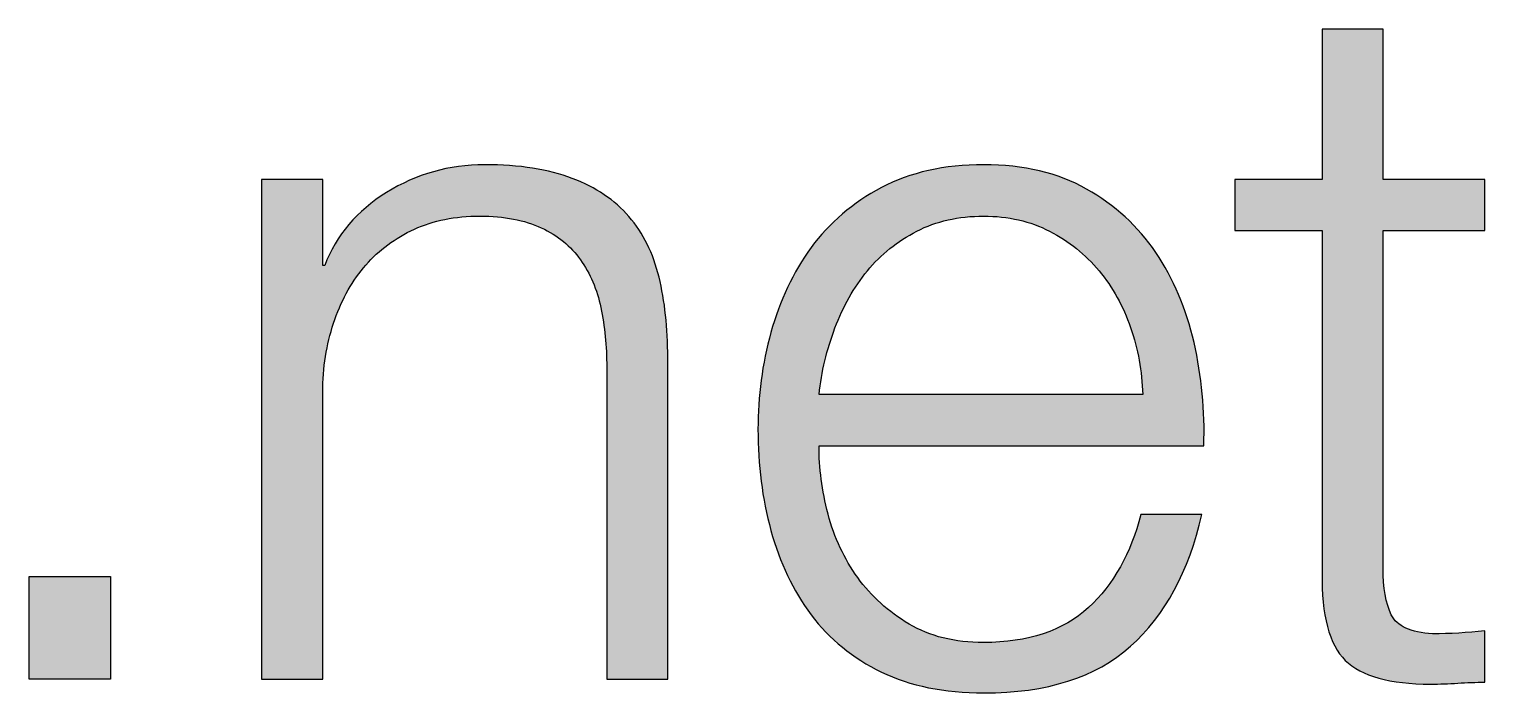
# Paper-space layout 'A3mask (portrait)' of a CAD drawing. Extents: x 0 to 277, y 0 to 394.
# Drawn here: x 222.898 to 225.752, y 21.496 to 22.798 of the extents above; entities that cross this region are included whole.
import ezdxf
from ezdxf.enums import TextEntityAlignment as Align

# ---------------------------------------------------------------- set-up
doc = ezdxf.new("R2010")
doc.units = 0
doc.layers.get('0').update_dxf_attribs({"linetype": 'CONTINUOUS'})
doc.layers.get('Defpoints').update_dxf_attribs({"linetype": 'CONTINUOUS'})
doc.layers.add('JPP_Mask', color=7, linetype='CONTINUOUS')
doc.styles.add('JPP', font='arial.ttf')

# ---------------------------------------------------------------- blocks, each defined once
blk = doc.blocks.new('A3mask (portrait)')
at = {"true_color": 0x004a91}
h = blk.add_hatch(color=154, dxfattribs=at)
edge = h.paths.add_edge_path()
edge.add_spline(control_points=[(225.7516, 22.4531), (225.7516, 22.4783), (225.7516, 22.5034), (225.7516, 22.5034), (225.7516, 22.5034), (225.7391, 22.5034), (225.7204, 22.5034)], knot_values=[18.749925, 18.749925, 18.749925, 18.749925, 19.249925, 19.249925, 19.249925, 19.5, 19.5, 19.5, 19.5], degree=3, periodic=0)
edge.add_spline(control_points=[(225.7204, 22.5034), (225.7017, 22.5034), (225.6767, 22.5034), (225.6518, 22.5034)], knot_values=[18.49993, 18.49993, 18.49993, 18.49993, 18.749925, 18.749925, 18.749925, 18.749925], degree=3, periodic=0)
edge.add_spline(control_points=[(225.6518, 22.5034), (225.6393, 22.5034), (225.6269, 22.5034), (225.6152, 22.5034)], knot_values=[18.374932, 18.374932, 18.374932, 18.374932, 18.49993, 18.49993, 18.49993, 18.49993], degree=3, periodic=0)
edge.add_spline(control_points=[(225.6152, 22.5034), (225.6035, 22.5034), (225.5926, 22.5034), (225.5832, 22.5034)], knot_values=[18.249935, 18.249935, 18.249935, 18.249935, 18.374932, 18.374932, 18.374932, 18.374932], degree=3, periodic=0)
edge.add_spline(control_points=[(225.5832, 22.5034), (225.5786, 22.5034), (225.5743, 22.5034), (225.5705, 22.5034)], knot_values=[18.187436, 18.187436, 18.187436, 18.187436, 18.249935, 18.249935, 18.249935, 18.249935], degree=3, periodic=0)
edge.add_spline(control_points=[(225.5705, 22.5034), (225.5667, 22.5034), (225.5634, 22.5034), (225.5607, 22.5034)], knot_values=[18.124938, 18.124938, 18.124938, 18.124938, 18.187436, 18.187436, 18.187436, 18.187436], degree=3, periodic=0)
edge.add_spline(control_points=[(225.5534, 22.5034), (225.5531, 22.5034), (225.5528, 22.5034), (225.5527, 22.5034)], knot_values=[18.031189, 18.031189, 18.031189, 18.031189, 18.046814, 18.046814, 18.046814, 18.046814], degree=3, periodic=0)
edge.add_spline(control_points=[(225.5527, 22.5034), (225.5526, 22.5034), (225.5525, 22.5034), (225.5524, 22.5034)], knot_values=[18.023377, 18.023377, 18.023377, 18.023377, 18.031189, 18.031189, 18.031189, 18.031189], degree=3, periodic=0)
edge.add_spline(control_points=[(225.5524, 22.5034), (225.5523, 22.5034), (225.5523, 22.5034), (225.5522, 22.5034)], knot_values=[18.015565, 18.015565, 18.015565, 18.015565, 18.023377, 18.023377, 18.023377, 18.023377], degree=3, periodic=0)
edge.add_spline(control_points=[(225.5522, 22.5034), (225.5522, 22.5034), (225.5522, 22.5034), (225.5522, 22.5034)], knot_values=[18.011659, 18.011659, 18.011659, 18.011659, 18.015565, 18.015565, 18.015565, 18.015565], degree=3, periodic=0)
edge.add_spline(control_points=[(225.5522, 22.5034), (225.5522, 22.5034), (225.5521, 22.5034), (225.5521, 22.5034)], knot_values=[18.007752, 18.007752, 18.007752, 18.007752, 18.011659, 18.011659, 18.011659, 18.011659], degree=3, periodic=0)
edge.add_spline(control_points=[(225.5521, 22.5034), (225.5521, 22.5034), (225.5521, 22.5034), (225.5521, 22.5034)], knot_values=[18.005799, 18.005799, 18.005799, 18.005799, 18.007752, 18.007752, 18.007752, 18.007752], degree=3, periodic=0)
edge.add_spline(control_points=[(225.5521, 22.5034), (225.5521, 22.5034), (225.5521, 22.5034), (225.5521, 22.5034)], knot_values=[18.003846, 18.003846, 18.003846, 18.003846, 18.005799, 18.005799, 18.005799, 18.005799], degree=3, periodic=0)
edge.add_spline(control_points=[(225.5521, 22.5034), (225.5521, 22.5034), (225.5521, 22.5034), (225.5521, 22.5034)], knot_values=[18.00287, 18.00287, 18.00287, 18.00287, 18.003846, 18.003846, 18.003846, 18.003846], degree=3, periodic=0)
edge.add_spline(control_points=[(225.5521, 22.5034), (225.5521, 22.5034), (225.5521, 22.5034), (225.5521, 22.5034)], knot_values=[18.001893, 18.001893, 18.001893, 18.001893, 18.00287, 18.00287, 18.00287, 18.00287], degree=3, periodic=0)
edge.add_spline(control_points=[(225.5521, 22.5034), (225.5521, 22.5034), (225.5521, 22.5034), (225.5521, 22.5034)], knot_values=[18.001405, 18.001405, 18.001405, 18.001405, 18.001893, 18.001893, 18.001893, 18.001893], degree=3, periodic=0)
edge.add_spline(control_points=[(225.5521, 22.5034), (225.5521, 22.5034), (225.5521, 22.5034), (225.5521, 22.5034), (225.5521, 22.5034), (225.5521, 22.5034), (225.5521, 22.5034)], knot_values=[17.99994, 17.99994, 17.99994, 17.99994, 18.001345, 18.001345, 18.001345, 18.001405, 18.001405, 18.001405, 18.001405], degree=3, periodic=0)
edge.add_spline(control_points=[(225.5521, 22.5034), (225.5521, 22.5034), (225.5521, 22.5219), (225.5521, 22.5495)], knot_values=[17.749945, 17.749945, 17.749945, 17.749945, 17.99994, 17.99994, 17.99994, 17.99994], degree=3, periodic=0)
edge.add_spline(control_points=[(225.5521, 22.5495), (225.5521, 22.5771), (225.5521, 22.6139), (225.5521, 22.6507)], knot_values=[17.49995, 17.49995, 17.49995, 17.49995, 17.749945, 17.749945, 17.749945, 17.749945], degree=3, periodic=0)
edge.add_spline(control_points=[(225.5521, 22.6507), (225.5521, 22.6692), (225.5521, 22.6876), (225.5521, 22.7048)], knot_values=[17.374952, 17.374952, 17.374952, 17.374952, 17.49995, 17.49995, 17.49995, 17.49995], degree=3, periodic=0)
edge.add_spline(control_points=[(225.5521, 22.7048), (225.5521, 22.7221), (225.5521, 22.7382), (225.5521, 22.752)], knot_values=[17.249955, 17.249955, 17.249955, 17.249955, 17.374952, 17.374952, 17.374952, 17.374952], degree=3, periodic=0)
edge.add_spline(control_points=[(225.5521, 22.752), (225.5521, 22.7589), (225.5521, 22.7652), (225.5521, 22.7708)], knot_values=[17.187456, 17.187456, 17.187456, 17.187456, 17.249955, 17.249955, 17.249955, 17.249955], degree=3, periodic=0)
edge.add_spline(control_points=[(225.5521, 22.7708), (225.5521, 22.7764), (225.5521, 22.7813), (225.5521, 22.7854)], knot_values=[17.124958, 17.124958, 17.124958, 17.124958, 17.187456, 17.187456, 17.187456, 17.187456], degree=3, periodic=0)
edge.add_spline(control_points=[(225.5521, 22.7854), (225.5521, 22.7874), (225.5521, 22.7892), (225.5521, 22.7907)], knot_values=[17.093708, 17.093708, 17.093708, 17.093708, 17.124958, 17.124958, 17.124958, 17.124958], degree=3, periodic=0)
edge.add_spline(control_points=[(225.5521, 22.798), (225.5521, 22.798), (225.5521, 22.798), (225.5521, 22.798), (225.5521, 22.798), (225.5521, 22.798), (225.5521, 22.798)], knot_values=[16.999959, 16.999959, 16.999959, 16.999959, 17, 17, 17, 17.000692, 17.000692, 17.000692, 17.000692], degree=3, periodic=0)
edge.add_spline(control_points=[(225.5521, 22.798), (225.5521, 22.798), (225.5446, 22.798), (225.5334, 22.798)], knot_values=[16.749965, 16.749965, 16.749965, 16.749965, 16.999959, 16.999959, 16.999959, 16.999959], degree=3, periodic=0)
edge.add_spline(control_points=[(225.5334, 22.798), (225.5222, 22.798), (225.5072, 22.798), (225.4922, 22.798)], knot_values=[16.49997, 16.49997, 16.49997, 16.49997, 16.749965, 16.749965, 16.749965, 16.749965], degree=3, periodic=0)
edge.add_spline(control_points=[(225.4922, 22.798), (225.4848, 22.798), (225.4773, 22.798), (225.4703, 22.798)], knot_values=[16.374972, 16.374972, 16.374972, 16.374972, 16.49997, 16.49997, 16.49997, 16.49997], degree=3, periodic=0)
edge.add_spline(control_points=[(225.4703, 22.798), (225.4633, 22.798), (225.4567, 22.798), (225.4511, 22.798)], knot_values=[16.249975, 16.249975, 16.249975, 16.249975, 16.374972, 16.374972, 16.374972, 16.374972], degree=3, periodic=0)
edge.add_spline(control_points=[(225.4511, 22.798), (225.4483, 22.798), (225.4457, 22.798), (225.4434, 22.798)], knot_values=[16.187476, 16.187476, 16.187476, 16.187476, 16.249975, 16.249975, 16.249975, 16.249975], degree=3, periodic=0)
edge.add_spline(control_points=[(225.4324, 22.798), (225.4324, 22.798), (225.4324, 22.798), (225.4324, 22.798), (225.4324, 22.798), (225.4324, 22.798), (225.4324, 22.798)], knot_values=[15.99998, 15.99998, 15.99998, 15.99998, 16, 16, 16, 16.001445, 16.001445, 16.001445, 16.001445], degree=3, periodic=0)
edge.add_spline(control_points=[(225.4324, 22.798), (225.4324, 22.798), (225.4324, 22.7244), (225.4324, 22.6507)], knot_values=[15.49999, 15.49999, 15.49999, 15.49999, 15.99998, 15.99998, 15.99998, 15.99998], degree=3, periodic=0)
edge.add_spline(control_points=[(225.4324, 22.6507), (225.4324, 22.5771), (225.4324, 22.5034), (225.4324, 22.5034), (225.4324, 22.5034), (225.4324, 22.5034), (225.4324, 22.5034)], knot_values=[14.999023, 14.999023, 14.999023, 14.999023, 15.499013, 15.499013, 15.499013, 15.49999, 15.49999, 15.49999, 15.49999], degree=3, periodic=0)
edge.add_spline(control_points=[(225.4251, 22.5034), (225.4227, 22.5034), (225.4199, 22.5034), (225.4166, 22.5034)], knot_values=[14.812504, 14.812504, 14.812504, 14.812504, 14.875002, 14.875002, 14.875002, 14.875002], degree=3, periodic=0)
edge.add_spline(control_points=[(225.4166, 22.5034), (225.4133, 22.5034), (225.4097, 22.5034), (225.4057, 22.5034)], knot_values=[14.750005, 14.750005, 14.750005, 14.750005, 14.812504, 14.812504, 14.812504, 14.812504], degree=3, periodic=0)
edge.add_spline(control_points=[(225.4057, 22.5034), (225.3976, 22.5034), (225.3883, 22.5034), (225.3782, 22.5034)], knot_values=[14.625008, 14.625008, 14.625008, 14.625008, 14.750005, 14.750005, 14.750005, 14.750005], degree=3, periodic=0)
edge.add_spline(control_points=[(225.3782, 22.5034), (225.3682, 22.5034), (225.3575, 22.5034), (225.3468, 22.5034)], knot_values=[14.50001, 14.50001, 14.50001, 14.50001, 14.625008, 14.625008, 14.625008, 14.625008], degree=3, periodic=0)
edge.add_spline(control_points=[(225.3468, 22.5034), (225.3254, 22.5034), (225.304, 22.5034), (225.288, 22.5034)], knot_values=[14.250015, 14.250015, 14.250015, 14.250015, 14.50001, 14.50001, 14.50001, 14.50001], degree=3, periodic=0)
edge.add_spline(control_points=[(225.288, 22.5034), (225.2719, 22.5034), (225.2612, 22.5034), (225.2612, 22.5034), (225.2612, 22.5034), (225.2612, 22.5034), (225.2612, 22.5034)], knot_values=[13.999043, 13.999043, 13.999043, 13.999043, 14.249058, 14.249058, 14.249058, 14.250015, 14.250015, 14.250015, 14.250015], degree=3, periodic=0)
edge.add_spline(control_points=[(225.2612, 22.4991), (225.2612, 22.4977), (225.2612, 22.4961), (225.2612, 22.4941)], knot_values=[13.812524, 13.812524, 13.812524, 13.812524, 13.875022, 13.875022, 13.875022, 13.875022], degree=3, periodic=0)
edge.add_spline(control_points=[(225.2612, 22.4877), (225.2612, 22.483), (225.2612, 22.4775), (225.2612, 22.4716)], knot_values=[13.625027, 13.625027, 13.625027, 13.625027, 13.750025, 13.750025, 13.750025, 13.750025], degree=3, periodic=0)
edge.add_spline(control_points=[(225.2612, 22.4716), (225.2612, 22.4657), (225.2612, 22.4594), (225.2612, 22.4531)], knot_values=[13.50003, 13.50003, 13.50003, 13.50003, 13.625027, 13.625027, 13.625027, 13.625027], degree=3, periodic=0)
edge.add_spline(control_points=[(225.2612, 22.4531), (225.2612, 22.4405), (225.2612, 22.4279), (225.2612, 22.4185)], knot_values=[13.250035, 13.250035, 13.250035, 13.250035, 13.50003, 13.50003, 13.50003, 13.50003], degree=3, periodic=0)
edge.add_spline(control_points=[(225.2612, 22.4185), (225.2612, 22.4091), (225.2612, 22.4028), (225.2612, 22.4028), (225.2612, 22.4028), (225.2612, 22.4028), (225.2612, 22.4028)], knot_values=[12.999063, 12.999063, 12.999063, 12.999063, 13.249098, 13.249098, 13.249098, 13.250035, 13.250035, 13.250035, 13.250035], degree=3, periodic=0)
edge.add_spline(control_points=[(225.2686, 22.4028), (225.2709, 22.4028), (225.2738, 22.4028), (225.277, 22.4028)], knot_values=[12.812544, 12.812544, 12.812544, 12.812544, 12.875042, 12.875042, 12.875042, 12.875042], degree=3, periodic=0)
edge.add_spline(control_points=[(225.277, 22.4028), (225.2803, 22.4028), (225.284, 22.4028), (225.288, 22.4028)], knot_values=[12.750045, 12.750045, 12.750045, 12.750045, 12.812544, 12.812544, 12.812544, 12.812544], degree=3, periodic=0)
edge.add_spline(control_points=[(225.288, 22.4028), (225.296, 22.4028), (225.3054, 22.4028), (225.3154, 22.4028)], knot_values=[12.625048, 12.625048, 12.625048, 12.625048, 12.750045, 12.750045, 12.750045, 12.750045], degree=3, periodic=0)
edge.add_spline(control_points=[(225.3154, 22.4028), (225.3254, 22.4028), (225.3361, 22.4028), (225.3468, 22.4028)], knot_values=[12.50005, 12.50005, 12.50005, 12.50005, 12.625048, 12.625048, 12.625048, 12.625048], degree=3, periodic=0)
edge.add_spline(control_points=[(225.3468, 22.4028), (225.3682, 22.4028), (225.3896, 22.4028), (225.4056, 22.4028)], knot_values=[12.250055, 12.250055, 12.250055, 12.250055, 12.50005, 12.50005, 12.50005, 12.50005], degree=3, periodic=0)
edge.add_spline(control_points=[(225.4056, 22.4028), (225.4217, 22.4028), (225.4324, 22.4028), (225.4324, 22.4028), (225.4324, 22.4028), (225.4324, 22.4028), (225.4324, 22.4028)], knot_values=[11.999572, 11.999572, 11.999572, 11.999572, 12.249627, 12.249627, 12.249627, 12.250055, 12.250055, 12.250055, 12.250055], degree=3, periodic=0)
edge.add_spline(control_points=[(225.4324, 22.3985), (225.4324, 22.3976), (225.4324, 22.3965), (225.4324, 22.3953)], knot_values=[11.937561, 11.937561, 11.937561, 11.937561, 11.953186, 11.953186, 11.953186, 11.953186], degree=3, periodic=0)
edge.add_spline(control_points=[(225.4324, 22.3953), (225.4324, 22.3928), (225.4324, 22.3898), (225.4324, 22.3862)], knot_values=[11.906312, 11.906312, 11.906312, 11.906312, 11.937561, 11.937561, 11.937561, 11.937561], degree=3, periodic=0)
edge.add_spline(control_points=[(225.4324, 22.3862), (225.4324, 22.3827), (225.4324, 22.3786), (225.4324, 22.374)], knot_values=[11.875062, 11.875062, 11.875062, 11.875062, 11.906312, 11.906312, 11.906312, 11.906312], degree=3, periodic=0)
edge.add_spline(control_points=[(225.4324, 22.374), (225.4324, 22.3648), (225.4324, 22.3537), (225.4324, 22.3409)], knot_values=[11.812564, 11.812564, 11.812564, 11.812564, 11.875062, 11.875062, 11.875062, 11.875062], degree=3, periodic=0)
edge.add_spline(control_points=[(225.4324, 22.3409), (225.4324, 22.3281), (225.4324, 22.3137), (225.4324, 22.298)], knot_values=[11.750065, 11.750065, 11.750065, 11.750065, 11.812564, 11.812564, 11.812564, 11.812564], degree=3, periodic=0)
edge.add_spline(control_points=[(225.4324, 22.298), (225.4324, 22.2666), (225.4324, 22.2299), (225.4324, 22.1906)], knot_values=[11.625068, 11.625068, 11.625068, 11.625068, 11.750065, 11.750065, 11.750065, 11.750065], degree=3, periodic=0)
edge.add_spline(control_points=[(225.4324, 22.1906), (225.4324, 22.1513), (225.4324, 22.1094), (225.4324, 22.0674)], knot_values=[11.50007, 11.50007, 11.50007, 11.50007, 11.625068, 11.625068, 11.625068, 11.625068], degree=3, periodic=0)
edge.add_spline(control_points=[(225.4324, 22.0674), (225.4324, 21.9836), (225.4324, 21.8998), (225.4324, 21.8369)], knot_values=[11.250075, 11.250075, 11.250075, 11.250075, 11.50007, 11.50007, 11.50007, 11.50007], degree=3, periodic=0)
edge.add_spline(control_points=[(225.4324, 21.8369), (225.4324, 21.7739), (225.4324, 21.732), (225.4324, 21.732), (225.431, 21.6485), (225.4463, 21.5912), (225.4779, 21.5601)], knot_values=[10, 10, 10, 10, 10.250075, 10.250075, 10.250075, 11.250075, 11.250075, 11.250075, 11.250075], degree=3, periodic=0)
edge.add_spline(control_points=[(225.4779, 21.5601), (225.5096, 21.529), (225.5653, 21.5135), (225.6451, 21.5135)], knot_values=[9, 9, 9, 9, 10, 10, 10, 10], degree=3, periodic=0)
edge.add_spline(control_points=[(225.6451, 21.5135), (225.663, 21.5135), (225.6806, 21.5142), (225.6984, 21.5153)], knot_values=[8, 8, 8, 8, 9, 9, 9, 9], degree=3, periodic=0)
edge.add_spline(control_points=[(225.6984, 21.5153), (225.7161, 21.5167), (225.7337, 21.5172), (225.7516, 21.5172)], knot_values=[7, 7, 7, 7, 8, 8, 8, 8], degree=3, periodic=0)
edge.add_spline(control_points=[(225.7516, 21.5172), (225.7516, 21.5172), (225.7516, 21.6181), (225.7516, 21.6181), (225.7172, 21.6142), (225.6831, 21.6123), (225.649, 21.6123)], knot_values=[5, 5, 5, 5, 6, 6, 6, 7, 7, 7, 7], degree=3, periodic=0)
edge.add_spline(control_points=[(225.649, 21.6123), (225.6059, 21.6149), (225.579, 21.6271), (225.5681, 21.6494)], knot_values=[4, 4, 4, 4, 5, 5, 5, 5], degree=3, periodic=0)
edge.add_spline(control_points=[(225.5681, 21.6494), (225.5574, 21.6714), (225.5521, 21.7023), (225.5521, 21.7415)], knot_values=[3, 3, 3, 3, 4, 4, 4, 4], degree=3, periodic=0)
edge.add_spline(control_points=[(225.5521, 21.7415), (225.5521, 21.7415), (225.5521, 22.4028), (225.5521, 22.4028), (225.5521, 22.4028), (225.602, 22.4028), (225.6518, 22.4028)], knot_values=[1.5, 1.5, 1.5, 1.5, 2.5, 2.5, 2.5, 3, 3, 3, 3], degree=3, periodic=0)
edge.add_spline(control_points=[(225.6518, 22.4028), (225.7017, 22.4028), (225.7516, 22.4028), (225.7516, 22.4028), (225.7516, 22.4028), (225.7516, 22.4279), (225.7516, 22.4531)], knot_values=[0.5, 0.5, 0.5, 0.5, 1, 1, 1, 1.5, 1.5, 1.5, 1.5], degree=3, periodic=0)
h = blk.add_hatch(color=154, dxfattribs=at)
edge = h.paths.add_edge_path()
edge.add_spline(control_points=[(223.4732, 22.0056), (223.4732, 22.0592), (223.4732, 22.095), (223.4732, 22.095), (223.4746, 22.143), (223.4824, 22.1878), (223.4971, 22.2288)], knot_values=[18, 18, 18, 18, 18.250035, 18.250035, 18.250035, 19.250035, 19.250035, 19.250035, 19.250035], degree=3, periodic=0)
edge.add_spline(control_points=[(223.4971, 22.2288), (223.5117, 22.2701), (223.5318, 22.3056), (223.5578, 22.3353), (223.5838, 22.365), (223.6153, 22.3884), (223.6529, 22.4056)], knot_values=[16, 16, 16, 16, 17, 17, 17, 18, 18, 18, 18], degree=3, periodic=0)
edge.add_spline(control_points=[(223.6529, 22.4056), (223.6903, 22.4227), (223.7329, 22.4313), (223.7812, 22.4313)], knot_values=[15, 15, 15, 15, 16, 16, 16, 16], degree=3, periodic=0)
edge.add_spline(control_points=[(223.7812, 22.4313), (223.8292, 22.4313), (223.8693, 22.4236), (223.9018, 22.4083)], knot_values=[14, 14, 14, 14, 15, 15, 15, 15], degree=3, periodic=0)
edge.add_spline(control_points=[(223.9018, 22.4083), (223.934, 22.3933), (223.9598, 22.3724), (223.9786, 22.3457)], knot_values=[13, 13, 13, 13, 14, 14, 14, 14], degree=3, periodic=0)
edge.add_spline(control_points=[(223.9786, 22.3457), (223.9976, 22.319), (224.011, 22.2877), (224.0187, 22.2518)], knot_values=[12, 12, 12, 12, 13, 13, 13, 13], degree=3, periodic=0)
edge.add_spline(control_points=[(224.0187, 22.2518), (224.0261, 22.2156), (224.0301, 22.1766), (224.0301, 22.1349)], knot_values=[11, 11, 11, 11, 12, 12, 12, 12], degree=3, periodic=0)
edge.add_spline(control_points=[(224.0301, 22.1349), (224.0301, 22.1349), (224.0301, 21.523), (224.0301, 21.523), (224.0301, 21.523), (224.06, 21.523), (224.0899, 21.523)], knot_values=[9.5, 9.5, 9.5, 9.5, 10.5, 10.5, 10.5, 11, 11, 11, 11], degree=3, periodic=0)
edge.add_spline(control_points=[(224.0899, 21.523), (224.1198, 21.523), (224.1497, 21.523), (224.1497, 21.523), (224.1497, 21.523), (224.1497, 21.6807), (224.1497, 21.8384)], knot_values=[8.5, 8.5, 8.5, 8.5, 9, 9, 9, 9.5, 9.5, 9.5, 9.5], degree=3, periodic=0)
edge.add_spline(control_points=[(224.1497, 21.8384), (224.1497, 21.9962), (224.1497, 22.1539), (224.1497, 22.1539), (224.1497, 22.2121), (224.1439, 22.2648), (224.1326, 22.3116), (224.1212, 22.3585), (224.1015, 22.3979), (224.0737, 22.4304)], knot_values=[6, 6, 6, 6, 6.5, 6.5, 6.5, 7.5, 7.5, 7.5, 8.5, 8.5, 8.5, 8.5], degree=3, periodic=0)
edge.add_spline(control_points=[(224.0737, 22.4304), (224.0458, 22.4626), (224.0087, 22.4877), (223.9626, 22.5053)], knot_values=[5, 5, 5, 5, 6, 6, 6, 6], degree=3, periodic=0)
edge.add_spline(control_points=[(223.9626, 22.5053), (223.9162, 22.5232), (223.8589, 22.532), (223.7905, 22.532)], knot_values=[4, 4, 4, 4, 5, 5, 5, 5], degree=3, periodic=0)
edge.add_spline(control_points=[(223.7905, 22.532), (223.7209, 22.532), (223.6569, 22.5139), (223.5986, 22.4777)], knot_values=[3, 3, 3, 3, 4, 4, 4, 4], degree=3, periodic=0)
edge.add_spline(control_points=[(223.5986, 22.4777), (223.5404, 22.4417), (223.4998, 22.394), (223.4771, 22.3343)], knot_values=[2, 2, 2, 2, 3, 3, 3, 3], degree=3, periodic=0)
edge.add_spline(control_points=[(223.4771, 22.3343), (223.4771, 22.3343), (223.4732, 22.3343), (223.4732, 22.3343)], knot_values=[1.00001, 1.00001, 1.00001, 1.00001, 2, 2, 2, 2], degree=3, periodic=0)
edge.add_spline(control_points=[(223.4732, 22.3343), (223.4732, 22.3343), (223.4732, 22.3766), (223.4732, 22.4189)], knot_values=[0.5, 0.5, 0.5, 0.5, 1, 1, 1, 1], degree=3, periodic=0)
edge.add_spline(control_points=[(223.4732, 22.4189), (223.4732, 22.4612), (223.4732, 22.5034), (223.4732, 22.5034), (223.4732, 22.5034), (223.4657, 22.5034), (223.4545, 22.5034)], knot_values=[22.749965, 22.749965, 22.749965, 22.749965, 23.249965, 23.249965, 23.249965, 23.5, 23.5, 23.5, 23.5], degree=3, periodic=0)
edge.add_spline(control_points=[(223.4545, 22.5034), (223.4432, 22.5034), (223.4283, 22.5034), (223.4133, 22.5034)], knot_values=[22.49997, 22.49997, 22.49997, 22.49997, 22.749965, 22.749965, 22.749965, 22.749965], degree=3, periodic=0)
edge.add_spline(control_points=[(223.4133, 22.5034), (223.4058, 22.5034), (223.3984, 22.5034), (223.3913, 22.5034)], knot_values=[22.374972, 22.374972, 22.374972, 22.374972, 22.49997, 22.49997, 22.49997, 22.49997], degree=3, periodic=0)
edge.add_spline(control_points=[(223.3913, 22.5034), (223.3843, 22.5034), (223.3778, 22.5034), (223.3722, 22.5034)], knot_values=[22.249975, 22.249975, 22.249975, 22.249975, 22.374972, 22.374972, 22.374972, 22.374972], degree=3, periodic=0)
edge.add_spline(control_points=[(223.3722, 22.5034), (223.3694, 22.5034), (223.3668, 22.5034), (223.3645, 22.5034)], knot_values=[22.187476, 22.187476, 22.187476, 22.187476, 22.249975, 22.249975, 22.249975, 22.249975], degree=3, periodic=0)
edge.add_spline(control_points=[(223.3535, 22.5034), (223.3535, 22.5034), (223.3535, 22.5034), (223.3535, 22.5034), (223.3535, 22.5034), (223.3535, 22.5034), (223.3535, 22.5034)], knot_values=[21.99998, 21.99998, 21.99998, 21.99998, 22, 22, 22, 22.001445, 22.001445, 22.001445, 22.001445], degree=3, periodic=0)
edge.add_spline(control_points=[(223.3535, 22.5034), (223.3535, 22.5034), (223.3535, 22.2583), (223.3535, 22.0132)], knot_values=[21.49999, 21.49999, 21.49999, 21.49999, 21.99998, 21.99998, 21.99998, 21.99998], degree=3, periodic=0)
edge.add_spline(control_points=[(223.3535, 22.0132), (223.3535, 21.7681), (223.3535, 21.523), (223.3535, 21.523), (223.3535, 21.523), (223.3535, 21.523), (223.3535, 21.523)], knot_values=[20.999023, 20.999023, 20.999023, 20.999023, 21.499013, 21.499013, 21.499013, 21.49999, 21.49999, 21.49999, 21.49999], degree=3, periodic=0)
edge.add_spline(control_points=[(223.3586, 21.523), (223.3603, 21.523), (223.3622, 21.523), (223.3645, 21.523)], knot_values=[20.812504, 20.812504, 20.812504, 20.812504, 20.875002, 20.875002, 20.875002, 20.875002], degree=3, periodic=0)
edge.add_spline(control_points=[(223.3645, 21.523), (223.3668, 21.523), (223.3694, 21.523), (223.3722, 21.523)], knot_values=[20.750005, 20.750005, 20.750005, 20.750005, 20.812504, 20.812504, 20.812504, 20.812504], degree=3, periodic=0)
edge.add_spline(control_points=[(223.3722, 21.523), (223.3778, 21.523), (223.3843, 21.523), (223.3913, 21.523)], knot_values=[20.625007, 20.625007, 20.625007, 20.625007, 20.750005, 20.750005, 20.750005, 20.750005], degree=3, periodic=0)
edge.add_spline(control_points=[(223.3913, 21.523), (223.3984, 21.523), (223.4058, 21.523), (223.4133, 21.523)], knot_values=[20.50001, 20.50001, 20.50001, 20.50001, 20.625007, 20.625007, 20.625007, 20.625007], degree=3, periodic=0)
edge.add_spline(control_points=[(223.4133, 21.523), (223.4283, 21.523), (223.4432, 21.523), (223.4545, 21.523)], knot_values=[20.250015, 20.250015, 20.250015, 20.250015, 20.50001, 20.50001, 20.50001, 20.50001], degree=3, periodic=0)
edge.add_spline(control_points=[(223.4545, 21.523), (223.4657, 21.523), (223.4732, 21.523), (223.4732, 21.523), (223.4732, 21.523), (223.4732, 21.523), (223.4732, 21.523)], knot_values=[19.999532, 19.999532, 19.999532, 19.999532, 20.249547, 20.249547, 20.249547, 20.250015, 20.250015, 20.250015, 20.250015], degree=3, periodic=0)
edge.add_spline(control_points=[(223.4732, 21.5294), (223.4732, 21.5315), (223.4732, 21.5341), (223.4732, 21.5371)], knot_values=[19.906272, 19.906272, 19.906272, 19.906272, 19.937521, 19.937521, 19.937521, 19.937521], degree=3, periodic=0)
edge.add_spline(control_points=[(223.4732, 21.5371), (223.4732, 21.5402), (223.4732, 21.5437), (223.4732, 21.5476)], knot_values=[19.875022, 19.875022, 19.875022, 19.875022, 19.906272, 19.906272, 19.906272, 19.906272], degree=3, periodic=0)
edge.add_spline(control_points=[(223.4732, 21.5476), (223.4732, 21.5554), (223.4732, 21.5649), (223.4732, 21.5758)], knot_values=[19.812524, 19.812524, 19.812524, 19.812524, 19.875022, 19.875022, 19.875022, 19.875022], degree=3, periodic=0)
edge.add_spline(control_points=[(223.4732, 21.5758), (223.4732, 21.5867), (223.4732, 21.599), (223.4732, 21.6124)], knot_values=[19.750025, 19.750025, 19.750025, 19.750025, 19.812524, 19.812524, 19.812524, 19.812524], degree=3, periodic=0)
edge.add_spline(control_points=[(223.4732, 21.6124), (223.4732, 21.6392), (223.4732, 21.6704), (223.4732, 21.704)], knot_values=[19.625028, 19.625028, 19.625028, 19.625028, 19.750025, 19.750025, 19.750025, 19.750025], degree=3, periodic=0)
edge.add_spline(control_points=[(223.4732, 21.704), (223.4732, 21.7375), (223.4732, 21.7732), (223.4732, 21.809)], knot_values=[19.50003, 19.50003, 19.50003, 19.50003, 19.625028, 19.625028, 19.625028, 19.625028], degree=3, periodic=0)
edge.add_spline(control_points=[(223.4732, 21.809), (223.4732, 21.8805), (223.4732, 21.952), (223.4732, 22.0056)], knot_values=[19.250035, 19.250035, 19.250035, 19.250035, 19.50003, 19.50003, 19.50003, 19.50003], degree=3, periodic=0)
h = blk.add_hatch(color=154, dxfattribs=at)
edge = h.paths.add_edge_path()
edge.add_spline(control_points=[(224.4462, 21.9809), (224.4462, 21.9809), (225.2005, 21.9809), (225.2005, 21.9809), (225.203, 22.0493), (225.1965, 22.1168), (225.1814, 22.1834)], knot_values=[19, 19, 19, 19, 20, 20, 20, 21, 21, 21, 21], degree=3, periodic=0)
edge.add_spline(control_points=[(225.1814, 22.1834), (225.1661, 22.2497), (225.1411, 22.3086), (225.1063, 22.3601)], knot_values=[18, 18, 18, 18, 19, 19, 19, 19], degree=3, periodic=0)
edge.add_spline(control_points=[(225.1063, 22.3601), (225.0715, 22.4114), (225.0263, 22.4529), (224.9706, 22.4844)], knot_values=[17, 17, 17, 17, 18, 18, 18, 18], degree=3, periodic=0)
edge.add_spline(control_points=[(224.9706, 22.4844), (224.9147, 22.5162), (224.8477, 22.532), (224.769, 22.532)], knot_values=[16, 16, 16, 16, 17, 17, 17, 17], degree=3, periodic=0)
edge.add_spline(control_points=[(224.769, 22.532), (224.6918, 22.532), (224.625, 22.5171), (224.5686, 22.4872)], knot_values=[15, 15, 15, 15, 16, 16, 16, 16], degree=3, periodic=0)
edge.add_spline(control_points=[(224.5686, 22.4872), (224.5123, 22.4575), (224.4664, 22.4183), (224.4309, 22.3696)], knot_values=[14, 14, 14, 14, 15, 15, 15, 15], degree=3, periodic=0)
edge.add_spline(control_points=[(224.4309, 22.3696), (224.3954, 22.3207), (224.3692, 22.2652), (224.352, 22.2033)], knot_values=[13, 13, 13, 13, 14, 14, 14, 14], degree=3, periodic=0)
edge.add_spline(control_points=[(224.352, 22.2033), (224.3348, 22.1411), (224.3265, 22.0778), (224.3265, 22.0133)], knot_values=[12, 12, 12, 12, 13, 13, 13, 13], degree=3, periodic=0)
edge.add_spline(control_points=[(224.3265, 22.0133), (224.3265, 21.9435), (224.3348, 21.8774), (224.352, 21.8146)], knot_values=[11, 11, 11, 11, 12, 12, 12, 12], degree=3, periodic=0)
edge.add_spline(control_points=[(224.352, 21.8146), (224.3692, 21.7519), (224.3954, 21.697), (224.4309, 21.6494), (224.4664, 21.6019), (224.5123, 21.5645), (224.5686, 21.5372)], knot_values=[9, 9, 9, 9, 10, 10, 10, 11, 11, 11, 11], degree=3, periodic=0)
edge.add_spline(control_points=[(224.5686, 21.5372), (224.625, 21.51), (224.6918, 21.4963), (224.769, 21.4963)], knot_values=[8, 8, 8, 8, 9, 9, 9, 9], degree=3, periodic=0)
edge.add_spline(control_points=[(224.769, 21.4963), (224.8931, 21.4963), (224.9892, 21.5267), (225.0569, 21.5877)], knot_values=[7, 7, 7, 7, 8, 8, 8, 8], degree=3, periodic=0)
edge.add_spline(control_points=[(225.0569, 21.5877), (225.1246, 21.6485), (225.1712, 21.7345), (225.1965, 21.8461)], knot_values=[6, 6, 6, 6, 7, 7, 7, 7], degree=3, periodic=0)
edge.add_spline(control_points=[(225.1965, 21.8461), (225.1965, 21.8461), (225.0768, 21.8461), (225.0768, 21.8461), (225.0578, 21.77), (225.0237, 21.7093), (224.9743, 21.6636)], knot_values=[4, 4, 4, 4, 5, 5, 5, 6, 6, 6, 6], degree=3, periodic=0)
edge.add_spline(control_points=[(224.9743, 21.6636), (224.9249, 21.6181), (224.8565, 21.5951), (224.769, 21.5951)], knot_values=[3, 3, 3, 3, 4, 4, 4, 4], degree=3, periodic=0)
edge.add_spline(control_points=[(224.769, 21.5951), (224.7122, 21.5951), (224.6633, 21.6072), (224.6227, 21.6313)], knot_values=[2, 2, 2, 2, 3, 3, 3, 3], degree=3, periodic=0)
edge.add_spline(control_points=[(224.6227, 21.6313), (224.5823, 21.6554), (224.5487, 21.6858), (224.522, 21.7225)], knot_values=[1, 1, 1, 1, 2, 2, 2, 2], degree=3, periodic=0)
edge.add_spline(control_points=[(224.522, 21.7225), (224.4956, 21.7591), (224.4761, 21.8006), (224.464, 21.847)], knot_values=[0, 0, 0, 0, 1, 1, 1, 1], degree=3, periodic=0)
edge.add_spline(control_points=[(224.464, 21.847), (224.452, 21.8932), (224.4462, 21.938), (224.4462, 21.9809)], knot_values=[21, 21, 21, 21, 22, 22, 22, 22], degree=3, periodic=0)
edge = h.paths.add_edge_path(flags=16)
edge.add_spline(control_points=[(225.0808, 22.0815), (225.0808, 22.0815), (224.4462, 22.0815), (224.4462, 22.0815), (224.451, 22.1261), (224.4615, 22.1694), (224.4775, 22.2119)], knot_values=[6, 6, 6, 6, 7, 7, 7, 8, 8, 8, 8], degree=3, periodic=0)
edge.add_spline(control_points=[(224.4775, 22.2119), (224.4933, 22.2543), (224.5146, 22.2917), (224.541, 22.3239)], knot_values=[5, 5, 5, 5, 6, 6, 6, 6], degree=3, periodic=0)
edge.add_spline(control_points=[(224.541, 22.3239), (224.5677, 22.3562), (224.6, 22.3821), (224.638, 22.4018)], knot_values=[4, 4, 4, 4, 5, 5, 5, 5], degree=3, periodic=0)
edge.add_spline(control_points=[(224.638, 22.4018), (224.676, 22.4213), (224.7196, 22.4313), (224.769, 22.4313)], knot_values=[3, 3, 3, 3, 4, 4, 4, 4], degree=3, periodic=0)
edge.add_spline(control_points=[(224.769, 22.4313), (224.8173, 22.4313), (224.8602, 22.4213), (224.8982, 22.4018)], knot_values=[2, 2, 2, 2, 3, 3, 3, 3], degree=3, periodic=0)
edge.add_spline(control_points=[(224.8982, 22.4018), (224.9363, 22.3821), (224.9685, 22.3562), (224.9952, 22.3239), (225.0219, 22.2917), (225.0425, 22.2546), (225.0569, 22.2128)], knot_values=[0, 0, 0, 0, 1, 1, 1, 2, 2, 2, 2], degree=3, periodic=0)
edge.add_spline(control_points=[(225.0569, 22.2128), (225.0715, 22.1708), (225.0794, 22.1272), (225.0808, 22.0815)], knot_values=[8, 8, 8, 8, 9, 9, 9, 9], degree=3, periodic=0)
blk.add_hatch(color=154, dxfattribs=at).paths.add_polyline_path([(223.0573, 21.7243), (222.8977, 21.7243), (222.8977, 21.523), (223.0573, 21.523)])
at = {"layer": 'Defpoints', "color": 154, "true_color": 0x004a91}
blk.add_lwpolyline([(222.8977, 21.7243), (223.0573, 21.7243), (223.0573, 21.523), (222.8977, 21.523), (222.8977, 21.7243)], dxfattribs=at)
for points, knots in [([(225.7516, 22.5034), (225.7516, 22.5034), (225.7516, 22.4028), (225.7516, 22.4028), (225.7516, 22.4028), (225.5521, 22.4028), (225.5521, 22.4028), (225.5521, 22.4028), (225.5521, 21.7415), (225.5521, 21.7415), (225.5521, 21.7023), (225.5574, 21.6714), (225.5681, 21.6494), (225.579, 21.6271), (225.6059, 21.6149), (225.649, 21.6123), (225.6831, 21.6123), (225.7172, 21.6142), (225.7516, 21.6181), (225.7516, 21.6181), (225.7516, 21.5172), (225.7516, 21.5172), (225.7337, 21.5172), (225.7161, 21.5167), (225.6984, 21.5153), (225.6806, 21.5142), (225.663, 21.5135), (225.6451, 21.5135), (225.5653, 21.5135), (225.5096, 21.529), (225.4779, 21.5601), (225.4463, 21.5912), (225.431, 21.6485), (225.4324, 21.732), (225.4324, 21.732), (225.4324, 22.4028), (225.4324, 22.4028), (225.4324, 22.4028), (225.2612, 22.4028), (225.2612, 22.4028), (225.2612, 22.4028), (225.2612, 22.5034), (225.2612, 22.5034), (225.2612, 22.5034), (225.4324, 22.5034), (225.4324, 22.5034), (225.4324, 22.5034), (225.4324, 22.798), (225.4324, 22.798), (225.4324, 22.798), (225.5521, 22.798), (225.5521, 22.798), (225.5521, 22.798), (225.5521, 22.5034), (225.5521, 22.5034), (225.5521, 22.5034), (225.7516, 22.5034), (225.7516, 22.5034)], [0, 0, 0, 0, 1, 1, 1, 2, 2, 2, 3, 3, 3, 4, 4, 4, 5, 5, 5, 6, 6, 6, 7, 7, 7, 8, 8, 8, 9, 9, 9, 10, 10, 10, 11, 11, 11, 12, 12, 12, 13, 13, 13, 14, 14, 14, 15, 15, 15, 16, 16, 16, 17, 17, 17, 18, 18, 18, 19, 19, 19, 19]), ([(223.4732, 22.5034), (223.4732, 22.5034), (223.4732, 22.3343), (223.4732, 22.3343), (223.4732, 22.3343), (223.4771, 22.3343), (223.4771, 22.3343), (223.4998, 22.394), (223.5404, 22.4417), (223.5986, 22.4777), (223.6569, 22.5139), (223.7209, 22.532), (223.7905, 22.532), (223.8589, 22.532), (223.9162, 22.5232), (223.9626, 22.5053), (224.0087, 22.4877), (224.0458, 22.4626), (224.0737, 22.4304), (224.1015, 22.3979), (224.1212, 22.3585), (224.1326, 22.3116), (224.1439, 22.2648), (224.1497, 22.2121), (224.1497, 22.1539), (224.1497, 22.1539), (224.1497, 21.523), (224.1497, 21.523), (224.1497, 21.523), (224.0301, 21.523), (224.0301, 21.523), (224.0301, 21.523), (224.0301, 22.1349), (224.0301, 22.1349), (224.0301, 22.1766), (224.0261, 22.2156), (224.0187, 22.2518), (224.011, 22.2877), (223.9976, 22.319), (223.9786, 22.3457), (223.9598, 22.3724), (223.934, 22.3933), (223.9018, 22.4083), (223.8693, 22.4236), (223.8292, 22.4313), (223.7812, 22.4313), (223.7329, 22.4313), (223.6903, 22.4227), (223.6529, 22.4056), (223.6153, 22.3884), (223.5838, 22.365), (223.5578, 22.3353), (223.5318, 22.3056), (223.5117, 22.2701), (223.4971, 22.2288), (223.4824, 22.1878), (223.4746, 22.143), (223.4732, 22.095), (223.4732, 22.095), (223.4732, 21.523), (223.4732, 21.523), (223.4732, 21.523), (223.3535, 21.523), (223.3535, 21.523), (223.3535, 21.523), (223.3535, 22.5034), (223.3535, 22.5034), (223.3535, 22.5034), (223.4732, 22.5034), (223.4732, 22.5034)], [0, 0, 0, 0, 1, 1, 1, 2, 2, 2, 3, 3, 3, 4, 4, 4, 5, 5, 5, 6, 6, 6, 7, 7, 7, 8, 8, 8, 9, 9, 9, 10, 10, 10, 11, 11, 11, 12, 12, 12, 13, 13, 13, 14, 14, 14, 15, 15, 15, 16, 16, 16, 17, 17, 17, 18, 18, 18, 19, 19, 19, 20, 20, 20, 21, 21, 21, 22, 22, 22, 23, 23, 23, 23]), ([(224.464, 21.847), (224.4761, 21.8006), (224.4956, 21.7591), (224.522, 21.7225), (224.5487, 21.6858), (224.5823, 21.6554), (224.6227, 21.6313), (224.6633, 21.6072), (224.7122, 21.5951), (224.769, 21.5951), (224.8565, 21.5951), (224.9249, 21.6181), (224.9743, 21.6636), (225.0237, 21.7093), (225.0578, 21.77), (225.0768, 21.8461), (225.0768, 21.8461), (225.1965, 21.8461), (225.1965, 21.8461), (225.1712, 21.7345), (225.1246, 21.6485), (225.0569, 21.5877), (224.9892, 21.5267), (224.8931, 21.4963), (224.769, 21.4963), (224.6918, 21.4963), (224.625, 21.51), (224.5686, 21.5372), (224.5123, 21.5645), (224.4664, 21.6019), (224.4309, 21.6494), (224.3954, 21.697), (224.3692, 21.7519), (224.352, 21.8146), (224.3348, 21.8774), (224.3265, 21.9435), (224.3265, 22.0133), (224.3265, 22.0778), (224.3348, 22.1411), (224.352, 22.2033), (224.3692, 22.2652), (224.3954, 22.3207), (224.4309, 22.3696), (224.4664, 22.4183), (224.5123, 22.4575), (224.5686, 22.4872), (224.625, 22.5171), (224.6918, 22.532), (224.769, 22.532), (224.8477, 22.532), (224.9147, 22.5162), (224.9706, 22.4844), (225.0263, 22.4529), (225.0715, 22.4114), (225.1063, 22.3601), (225.1411, 22.3086), (225.1661, 22.2497), (225.1814, 22.1834), (225.1965, 22.1168), (225.203, 22.0493), (225.2005, 21.9809), (225.2005, 21.9809), (224.4462, 21.9809), (224.4462, 21.9809), (224.4462, 21.938), (224.452, 21.8932), (224.464, 21.847)], [0, 0, 0, 0, 1, 1, 1, 2, 2, 2, 3, 3, 3, 4, 4, 4, 5, 5, 5, 6, 6, 6, 7, 7, 7, 8, 8, 8, 9, 9, 9, 10, 10, 10, 11, 11, 11, 12, 12, 12, 13, 13, 13, 14, 14, 14, 15, 15, 15, 16, 16, 16, 17, 17, 17, 18, 18, 18, 19, 19, 19, 20, 20, 20, 21, 21, 21, 22, 22, 22, 22]), ([(225.0569, 22.2128), (225.0425, 22.2546), (225.0219, 22.2917), (224.9952, 22.3239), (224.9685, 22.3562), (224.9363, 22.3821), (224.8982, 22.4018), (224.8602, 22.4213), (224.8173, 22.4313), (224.769, 22.4313), (224.7196, 22.4313), (224.676, 22.4213), (224.638, 22.4018), (224.6, 22.3821), (224.5677, 22.3562), (224.541, 22.3239), (224.5146, 22.2917), (224.4933, 22.2543), (224.4775, 22.2119), (224.4615, 22.1694), (224.451, 22.1261), (224.4462, 22.0815), (224.4462, 22.0815), (225.0808, 22.0815), (225.0808, 22.0815), (225.0794, 22.1272), (225.0715, 22.1708), (225.0569, 22.2128)], [0, 0, 0, 0, 1, 1, 1, 2, 2, 2, 3, 3, 3, 4, 4, 4, 5, 5, 5, 6, 6, 6, 7, 7, 7, 8, 8, 8, 9, 9, 9, 9])]:
    blk.add_open_spline(points, degree=3, knots=knots, dxfattribs=at)
at = {"color": 7, "style": 'JPP'}
for tag, p in [('Client', (244.02, 56.35)), ('Project1', (244.02, 44.1)), ('Project2', (244.02, 40.425)), ('Project3', (244.02, 36.75)), ('Title1', (244.02, 28.175)), ('Title2', (244.02, 24.5)), ('Title3', (244.02, 20.825)), ('Status', (191.1, 3.675))]:
    blk.add_attdef(tag, text='', height=1.7, dxfattribs=at).set_placement(p, align=Align.MIDDLE_LEFT)
at = {"color": 2, "style": 'JPP'}
for tag, p in [('Scale', (204.575, 12.25)), ('Checked', (248.675, 12.25)), ('Drawn', (226.625, 12.25)), ('Date', (270.725, 12.25))]:
    blk.add_attdef(tag, text='', height=1, dxfattribs=at).set_placement(p, align=Align.MIDDLE_CENTER)
at = {"color": 6, "style": 'JPP'}
for tag, p in [('Ref', (235.2, 3.675)), ('DrgNo.', (255.78, 3.675))]:
    blk.add_attdef(tag, text='', height=2, dxfattribs=at).set_placement(p, align=Align.MIDDLE_LEFT)
blk.add_attdef('Rev', text='', height=2, dxfattribs=at).set_placement((272.5746, 3.675), align=Align.MIDDLE_CENTER)

psp = doc.layouts.new('A3mask (portrait)')

# ---------------------------------------------------------------- block references
at = {"layer": 'JPP_Mask'}
psp.add_blockref('A3mask (portrait)', (0, 0), dxfattribs=at)

doc.saveas('drawing.dxf')
